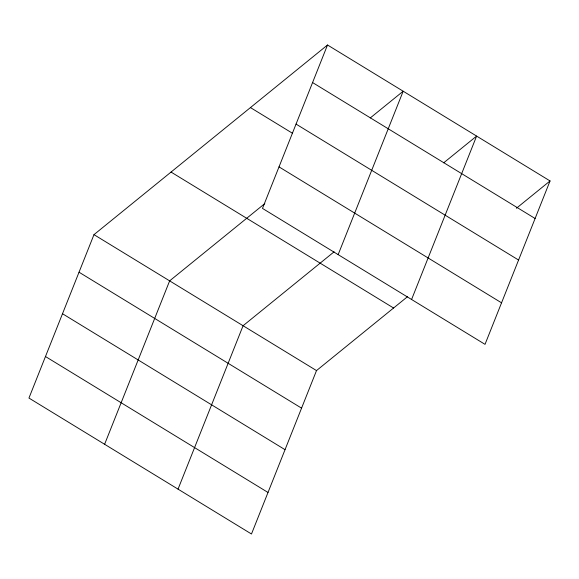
<?xml version="1.0" encoding="UTF-8"?>
<svg xmlns="http://www.w3.org/2000/svg" width="579" height="579" viewBox="0 0 579 579"><rect width="100%" height="100%" fill="white"/><g stroke="black" fill="none" stroke-linecap="round" stroke-linejoin="round"><path stroke-width="0.87" d="M327.519 44.996L262.49 208.411L485.021 344.353L550.05 180.945L327.519 44.996L93.979 234.647L28.95 398.055L251.481 534.004L316.51 370.589L407.507 296.694M104.611 444.281L169.64 280.866L264.82 203.576M178.042 489.139L243.079 325.731L334.076 251.836M338.15 254.63L403.179 91.221L370.249 117.957M411.582 299.495L476.618 136.079L443.688 162.822M516.417 208.252L550.05 180.945M312.573 82.558L535.105 218.5M296.043 124.087L518.574 260.036M250.454 107.585L292.482 133.264M279.02 166.882L501.552 302.824M171.044 172.064L393.575 308.006M93.979 234.647L316.51 370.589M79.034 272.21L301.565 408.152M62.503 313.738L285.034 449.68M45.48 356.526L268.012 492.468"/></g></svg>
